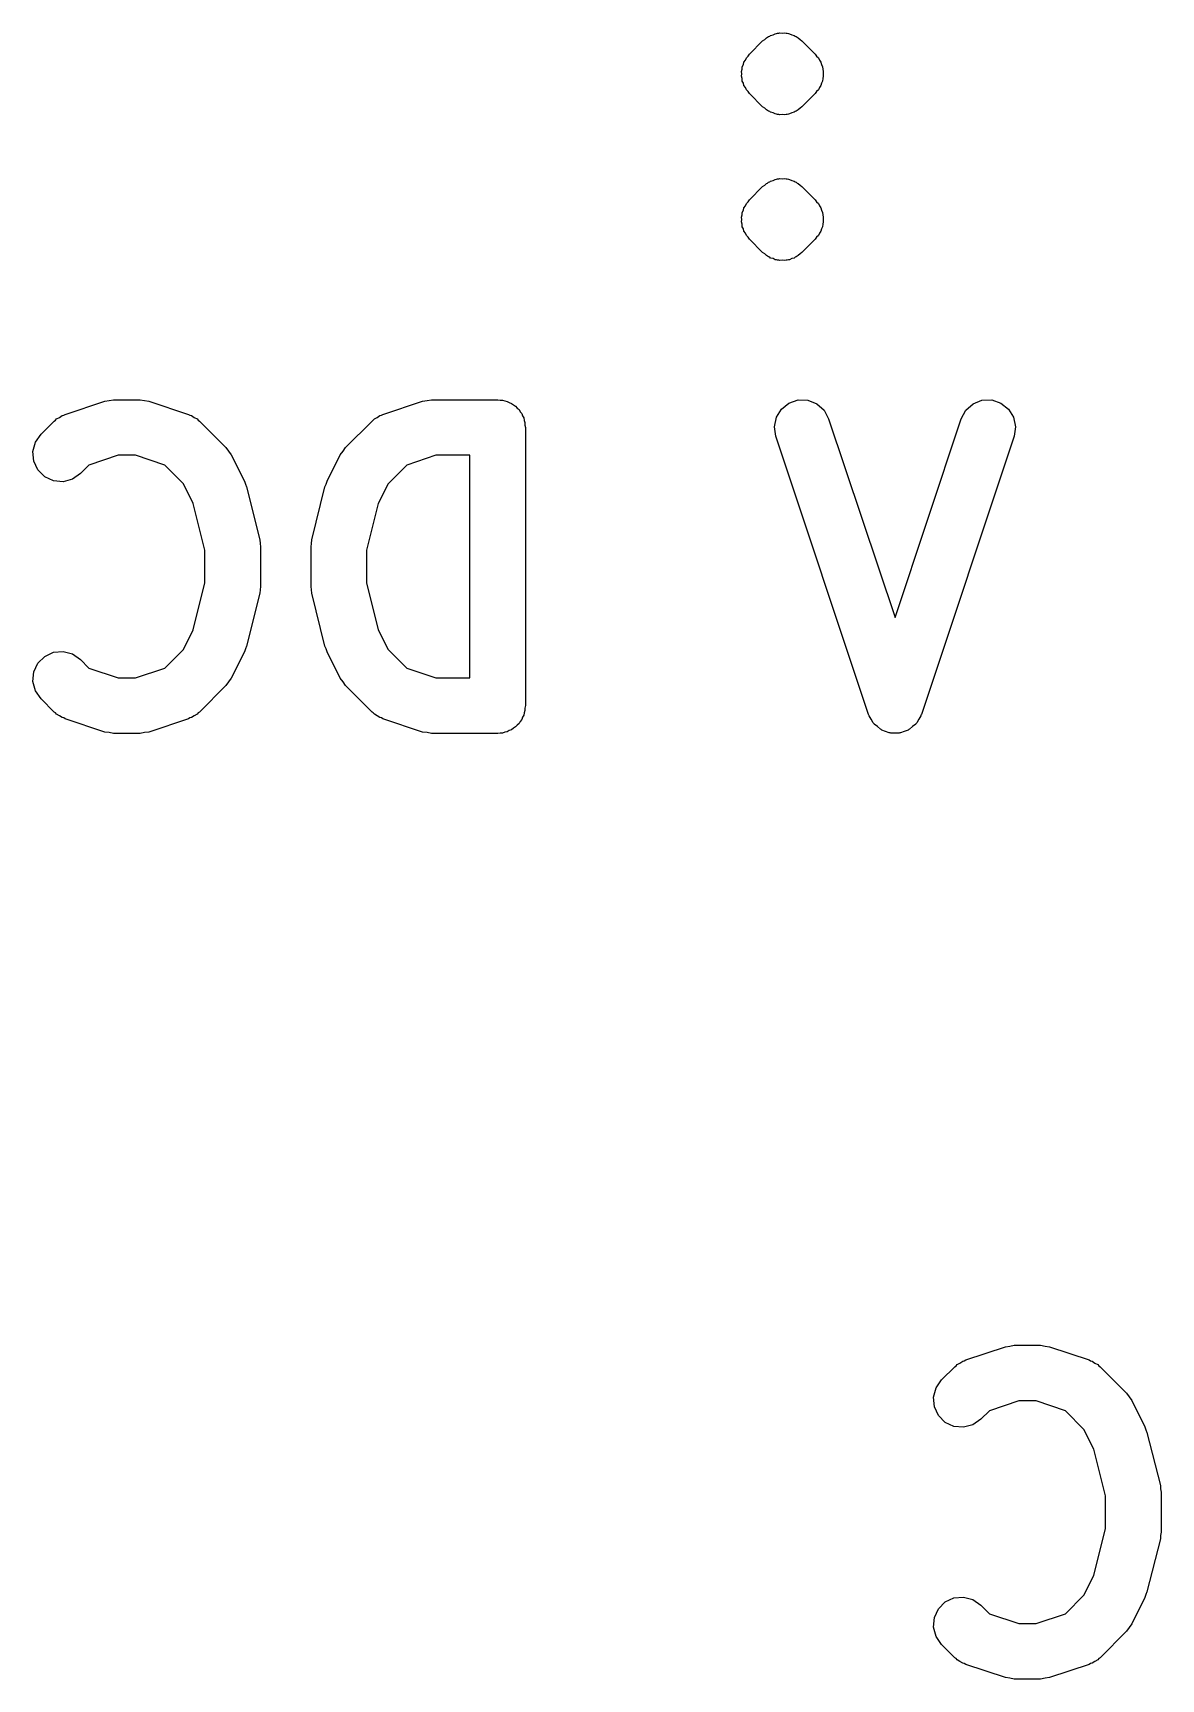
# Model space of a CAD drawing. Extents: x 92.1 to 192.1, y -135.1 to -45.9.
# Drawn here: x 155.78 to 161.86, y -80.65 to -71.78 of the extents above; entities that cross this region are included whole.
import ezdxf

# ---------------------------------------------------------------- set-up
doc = ezdxf.new("R2010")
doc.units = 0
doc.header["$MEASUREMENT"] = 0
doc.layers.add('BLACK', color=7, linetype='CONTINUOUS')

msp = doc.modelspace()

# ---------------------------------------------------------------- linework, layer by layer
at = {"layer": 'BLACK', "linetype": 'CONTINUOUS'}
for p, q in [((159.644, -71.8904), (159.715, -71.8189)), ((159.715, -71.8189), (159.726, -71.8114)), ((159.726, -71.8114), (159.735, -71.8021)), ((159.735, -71.8021), (159.741, -71.7993)), ((159.741, -71.7993), (159.746, -71.7951)), ((159.746, -71.7951), (159.753, -71.7928)), ((159.753, -71.7928), (159.758, -71.7891)), ((159.758, -71.7891), (159.771, -71.7857)), ((159.771, -71.7857), (159.783, -71.7801)), ((159.783, -71.7801), (159.789, -71.7795)), ((159.789, -71.7795), (159.795, -71.7773)), ((159.795, -71.7773), (159.802, -71.7773)), ((159.802, -71.7773), (159.808, -71.7756)), ((159.808, -71.7756), (159.821, -71.7767)), ((159.821, -71.7767), (159.835, -71.7756)), ((159.835, -71.7756), (159.841, -71.7773)), ((159.841, -71.7773), (159.847, -71.7773)), ((159.847, -71.7773), (159.854, -71.7795)), ((159.854, -71.7795), (159.86, -71.7801)), ((159.86, -71.7801), (159.872, -71.7857)), ((159.872, -71.7857), (159.885, -71.7891)), ((159.885, -71.7891), (159.89, -71.7928)), ((159.89, -71.7928), (159.896, -71.7951)), ((159.896, -71.7951), (159.901, -71.7993)), ((159.901, -71.7993), (159.907, -71.8021)), ((159.907, -71.8021), (159.917, -71.8114)), ((159.917, -71.8114), (159.927, -71.8189)), ((159.927, -71.8189), (159.999, -71.8904)), ((159.622, -71.9223), (159.627, -71.9104)), ((159.627, -71.9104), (159.636, -71.9011)), ((159.636, -71.9011), (159.644, -71.8904)), ((159.999, -71.8904), (160.006, -71.9011)), ((160.006, -71.9011), (160.016, -71.9104)), ((160.016, -71.9104), (160.021, -71.9223)), ((159.601, -71.9834), (159.604, -71.9707)), ((159.602, -71.9964), (159.601, -71.9834)), ((159.601, -72.0095), (159.602, -71.9964)), ((159.604, -71.9707), (159.605, -71.9576)), ((159.605, -71.9576), (159.611, -71.9457)), ((159.611, -71.9457), (159.614, -71.933)), ((159.614, -71.933), (159.622, -71.9223)), ((160.021, -71.9223), (160.029, -71.933)), ((160.029, -71.933), (160.032, -71.9457)), ((160.032, -71.9457), (160.038, -71.9576)), ((160.038, -71.9576), (160.039, -71.9707)), ((160.039, -71.9707), (160.042, -71.9834)), ((160.042, -71.9834), (160.041, -71.9964)), ((160.041, -71.9964), (160.042, -72.0095)), ((159.604, -72.0222), (159.601, -72.0095)), ((159.605, -72.0353), (159.604, -72.0222)), ((159.611, -72.0471), (159.605, -72.0353)), ((159.614, -72.0598), (159.611, -72.0471)), ((159.622, -72.0706), (159.614, -72.0598)), ((159.627, -72.0825), (159.622, -72.0706)), ((159.636, -72.0917), (159.627, -72.0825)), ((160.016, -72.0825), (160.006, -72.0917)), ((160.021, -72.0706), (160.016, -72.0825)), ((160.029, -72.0598), (160.021, -72.0706)), ((160.032, -72.0471), (160.029, -72.0598)), ((160.038, -72.0352), (160.032, -72.0471)), ((160.039, -72.0222), (160.038, -72.0352)), ((160.042, -72.0095), (160.039, -72.0222)), ((159.644, -72.1025), (159.636, -72.0917)), ((159.715, -72.1739), (159.644, -72.1025)), ((159.726, -72.1814), (159.715, -72.1739)), ((159.927, -72.1739), (159.917, -72.1815)), ((159.999, -72.1025), (159.927, -72.1739)), ((160.006, -72.0917), (159.999, -72.1025)), ((159.735, -72.1907), (159.726, -72.1814)), ((159.741, -72.1935), (159.735, -72.1907)), ((159.746, -72.1978), (159.741, -72.1935)), ((159.753, -72.2), (159.746, -72.1978)), ((159.758, -72.2038), (159.753, -72.2)), ((159.771, -72.2072), (159.758, -72.2038)), ((159.783, -72.2127), (159.771, -72.2072)), ((159.789, -72.2133), (159.783, -72.2127)), ((159.795, -72.2156), (159.789, -72.2133)), ((159.802, -72.2156), (159.795, -72.2156)), ((159.808, -72.2173), (159.802, -72.2156)), ((159.821, -72.2161), (159.808, -72.2173)), ((159.835, -72.2173), (159.821, -72.2161)), ((159.841, -72.2156), (159.835, -72.2173)), ((159.847, -72.2156), (159.841, -72.2156)), ((159.854, -72.2133), (159.847, -72.2156)), ((159.86, -72.2127), (159.854, -72.2133)), ((159.872, -72.2072), (159.86, -72.2127)), ((159.885, -72.2038), (159.872, -72.2072)), ((159.89, -72.2), (159.885, -72.2038)), ((159.896, -72.1978), (159.89, -72.2)), ((159.901, -72.1935), (159.896, -72.1978)), ((159.907, -72.1907), (159.901, -72.1935)), ((159.917, -72.1815), (159.907, -72.1907)), ((159.644, -72.6761), (159.715, -72.6046)), ((159.715, -72.6046), (159.726, -72.5971)), ((159.726, -72.5971), (159.735, -72.5878)), ((159.735, -72.5878), (159.741, -72.5851)), ((159.741, -72.5851), (159.746, -72.5808)), ((159.746, -72.5808), (159.753, -72.5786)), ((159.753, -72.5786), (159.758, -72.5748)), ((159.758, -72.5748), (159.771, -72.5714)), ((159.771, -72.5714), (159.783, -72.5658)), ((159.783, -72.5658), (159.789, -72.5652)), ((159.789, -72.5652), (159.795, -72.563)), ((159.795, -72.563), (159.802, -72.563)), ((159.802, -72.563), (159.808, -72.5613)), ((159.808, -72.5613), (159.821, -72.5624)), ((159.821, -72.5624), (159.835, -72.5613)), ((159.835, -72.5613), (159.841, -72.563)), ((159.841, -72.563), (159.847, -72.563)), ((159.847, -72.563), (159.854, -72.5652)), ((159.854, -72.5652), (159.86, -72.5658)), ((159.86, -72.5658), (159.872, -72.5714)), ((159.872, -72.5714), (159.885, -72.5748)), ((159.885, -72.5748), (159.89, -72.5786)), ((159.89, -72.5786), (159.896, -72.5808)), ((159.896, -72.5808), (159.901, -72.5851)), ((159.901, -72.5851), (159.907, -72.5878)), ((159.907, -72.5878), (159.917, -72.5971)), ((159.917, -72.5971), (159.927, -72.6046)), ((159.927, -72.6046), (159.999, -72.6761)), ((159.614, -72.7187), (159.622, -72.708)), ((159.622, -72.708), (159.627, -72.6961)), ((159.627, -72.6961), (159.636, -72.6868)), ((159.636, -72.6868), (159.644, -72.6761)), ((159.999, -72.6761), (160.006, -72.6868)), ((160.006, -72.6868), (160.016, -72.6961)), ((160.016, -72.6961), (160.021, -72.708)), ((160.021, -72.708), (160.029, -72.7187)), ((159.601, -72.7691), (159.604, -72.7564)), ((159.602, -72.7821), (159.601, -72.7691)), ((159.601, -72.7952), (159.602, -72.7821)), ((159.604, -72.8079), (159.601, -72.7952)), ((159.604, -72.7564), (159.605, -72.7433)), ((159.605, -72.7433), (159.611, -72.7314)), ((159.611, -72.7314), (159.614, -72.7187)), ((160.029, -72.7187), (160.032, -72.7314)), ((160.032, -72.7314), (160.038, -72.7433)), ((160.038, -72.7433), (160.039, -72.7564)), ((160.039, -72.7564), (160.042, -72.7691)), ((160.042, -72.7952), (160.039, -72.8079)), ((160.042, -72.7691), (160.041, -72.7821)), ((160.041, -72.7821), (160.042, -72.7952)), ((159.605, -72.821), (159.604, -72.8079)), ((159.611, -72.8329), (159.605, -72.821)), ((159.614, -72.8455), (159.611, -72.8329)), ((159.622, -72.8563), (159.614, -72.8455)), ((159.627, -72.8682), (159.622, -72.8563)), ((159.636, -72.8775), (159.627, -72.8682)), ((159.644, -72.8882), (159.636, -72.8775)), ((159.715, -72.9596), (159.644, -72.8882)), ((159.999, -72.8882), (159.927, -72.9596)), ((160.006, -72.8775), (159.999, -72.8882)), ((160.016, -72.8682), (160.006, -72.8775)), ((160.021, -72.8563), (160.016, -72.8682)), ((160.029, -72.8455), (160.021, -72.8563)), ((160.032, -72.8329), (160.029, -72.8455)), ((160.038, -72.821), (160.032, -72.8329)), ((160.039, -72.8079), (160.038, -72.821)), ((159.726, -72.9672), (159.715, -72.9596)), ((159.735, -72.9764), (159.726, -72.9672)), ((159.741, -72.9792), (159.735, -72.9764)), ((159.907, -72.9764), (159.901, -72.9792)), ((159.917, -72.9672), (159.907, -72.9764)), ((159.927, -72.9596), (159.917, -72.9672)), ((159.746, -72.9835), (159.741, -72.9792)), ((159.753, -72.9857), (159.746, -72.9835)), ((159.758, -72.9895), (159.753, -72.9857)), ((159.771, -72.9929), (159.758, -72.9895)), ((159.783, -72.9985), (159.771, -72.9929)), ((159.789, -72.999), (159.783, -72.9985)), ((159.795, -73.0013), (159.789, -72.999)), ((159.802, -73.0013), (159.795, -73.0013)), ((159.808, -73.003), (159.802, -73.0013)), ((159.821, -73.0019), (159.808, -73.003)), ((159.835, -73.003), (159.821, -73.0019)), ((159.841, -73.0013), (159.835, -73.003)), ((159.847, -73.0013), (159.841, -73.0013)), ((159.854, -72.999), (159.847, -73.0013)), ((159.86, -72.9985), (159.854, -72.999)), ((159.872, -72.9929), (159.86, -72.9985)), ((159.885, -72.9895), (159.872, -72.9929)), ((159.89, -72.9857), (159.885, -72.9895)), ((159.896, -72.9835), (159.89, -72.9857)), ((159.901, -72.9792), (159.896, -72.9835)), ((155.953, -73.8327), (156.167, -73.7613)), ((156.167, -73.7613), (156.191, -73.7577)), ((156.191, -73.7577), (156.214, -73.7536)), ((156.214, -73.7536), (156.357, -73.7536)), ((156.357, -73.7536), (156.381, -73.7577)), ((156.381, -73.7577), (156.405, -73.7613)), ((156.405, -73.7613), (156.619, -73.8327)), ((157.667, -73.8327), (157.881, -73.7613)), ((157.881, -73.7613), (157.905, -73.7577)), ((157.905, -73.7577), (157.929, -73.7536)), ((157.929, -73.7536), (158.286, -73.7536)), ((158.286, -73.7536), (158.299, -73.7558)), ((158.299, -73.7558), (158.312, -73.7558)), ((158.312, -73.7558), (158.324, -73.7603)), ((158.324, -73.7603), (158.337, -73.7626)), ((158.337, -73.7626), (158.348, -73.7692)), ((158.348, -73.7692), (158.361, -73.7737)), ((158.361, -73.7737), (158.371, -73.7821)), ((159.816, -73.8041), (159.857, -73.7717)), ((159.857, -73.7717), (159.907, -73.7552)), ((159.907, -73.7552), (159.959, -73.7566)), ((159.959, -73.7566), (160.007, -73.7758)), ((160.007, -73.7758), (160.046, -73.8103)), ((160.811, -73.8103), (160.85, -73.7758)), ((160.85, -73.7758), (160.898, -73.7566)), ((160.898, -73.7566), (160.951, -73.7552)), ((160.951, -73.7552), (161, -73.7717)), ((161, -73.7717), (161.041, -73.8041)), ((155.894, -73.8689), (155.901, -73.864)), ((155.901, -73.864), (155.907, -73.8575)), ((155.907, -73.8575), (155.922, -73.8491)), ((155.922, -73.8491), (155.937, -73.8391)), ((155.937, -73.8391), (155.945, -73.8368)), ((155.945, -73.8368), (155.953, -73.8327)), ((156.619, -73.8327), (156.626, -73.8368)), ((156.626, -73.8368), (156.635, -73.8391)), ((156.635, -73.8391), (156.649, -73.8491)), ((156.649, -73.8491), (156.665, -73.8575)), ((156.665, -73.8575), (156.67, -73.864)), ((156.67, -73.864), (156.677, -73.8689)), ((157.608, -73.8689), (157.615, -73.864)), ((157.615, -73.864), (157.621, -73.8575)), ((157.621, -73.8575), (157.636, -73.8491)), ((157.636, -73.8491), (157.651, -73.8391)), ((157.651, -73.8391), (157.659, -73.8368)), ((157.659, -73.8368), (157.667, -73.8327)), ((158.371, -73.7821), (158.382, -73.7887)), ((158.382, -73.7887), (158.391, -73.7987)), ((158.391, -73.7987), (158.401, -73.8072)), ((158.401, -73.8072), (158.407, -73.8185)), ((158.407, -73.8185), (158.416, -73.8286)), ((158.416, -73.8286), (158.42, -73.8409)), ((158.42, -73.8409), (158.427, -73.8523)), ((158.427, -73.8523), (158.429, -73.8652)), ((159.779, -73.8995), (159.789, -73.8484)), ((159.789, -73.8484), (159.816, -73.8041)), ((160.046, -73.8103), (160.071, -73.8561)), ((160.071, -73.8561), (160.429, -74.9292)), ((160.429, -74.9292), (160.786, -73.8561)), ((160.786, -73.8561), (160.811, -73.8103)), ((161.041, -73.8041), (161.068, -73.8484)), ((161.068, -73.8484), (161.079, -73.8995)), ((155.793, -73.983), (155.823, -73.9404)), ((155.823, -73.9404), (155.894, -73.8689)), ((156.677, -73.8689), (156.82, -74.0118)), ((157.465, -74.0118), (157.608, -73.8689)), ((158.429, -73.8652), (158.433, -73.8775)), ((158.433, -73.8775), (158.433, -73.8906)), ((158.433, -73.8906), (158.436, -73.9036)), ((158.436, -73.9036), (158.436, -75.4036)), ((159.786, -73.951), (159.779, -73.8995)), ((160.286, -75.451), (159.786, -73.951)), ((161.071, -73.951), (160.571, -75.451)), ((161.079, -73.8995), (161.071, -73.951)), ((155.779, -74.0334), (155.793, -73.983)), ((155.784, -74.0853), (155.779, -74.0334)), ((156.82, -74.0118), (156.834, -74.0315)), ((156.834, -74.0315), (156.848, -74.0508)), ((157.437, -74.0508), (157.452, -74.0315)), ((157.452, -74.0315), (157.465, -74.0118)), ((155.806, -74.1325), (155.784, -74.0853)), ((156.081, -74.1061), (156.035, -74.1525)), ((156.239, -74.0536), (156.081, -74.1061)), ((156.333, -74.0536), (156.239, -74.0536)), ((156.49, -74.1061), (156.333, -74.0536)), ((156.591, -74.2067), (156.49, -74.1061)), ((156.848, -74.0508), (156.92, -74.1936)), ((157.366, -74.1936), (157.437, -74.0508)), ((157.795, -74.1061), (157.695, -74.2067)), ((157.953, -74.0536), (157.795, -74.1061)), ((158.136, -74.0536), (157.953, -74.0536)), ((158.136, -75.2536), (158.136, -74.0536)), ((155.843, -74.1693), (155.806, -74.1325)), ((155.89, -74.1913), (155.843, -74.1693)), ((155.942, -74.1959), (155.89, -74.1913)), ((155.992, -74.1824), (155.942, -74.1959)), ((156.035, -74.1525), (155.992, -74.1824)), ((156.644, -74.3131), (156.591, -74.2067)), ((156.92, -74.1936), (156.925, -74.2094)), ((156.925, -74.2094), (156.931, -74.2243)), ((157.354, -74.2243), (157.361, -74.2094)), ((157.361, -74.2094), (157.366, -74.1936)), ((157.695, -74.2067), (157.642, -74.3131)), ((156.931, -74.2243), (157.003, -74.51)), ((157.283, -74.51), (157.354, -74.2243)), ((156.707, -74.5649), (156.644, -74.3131)), ((157.642, -74.3131), (157.579, -74.5649)), ((156.707, -74.7422), (156.707, -74.5649)), ((157.003, -74.51), (157.004, -74.5284)), ((157.004, -74.5284), (157.007, -74.5464)), ((157.007, -74.5464), (157.007, -74.7607)), ((157.279, -74.5464), (157.282, -74.5284)), ((157.279, -74.7607), (157.279, -74.5464)), ((157.282, -74.5284), (157.283, -74.51)), ((157.579, -74.5649), (157.579, -74.7422)), ((156.644, -74.9941), (156.707, -74.7422)), ((157.579, -74.7422), (157.642, -74.9941)), ((157.003, -74.7971), (156.931, -75.0828)), ((157.004, -74.7788), (157.003, -74.7971)), ((157.007, -74.7607), (157.004, -74.7788)), ((157.282, -74.7788), (157.279, -74.7607)), ((157.283, -74.7971), (157.282, -74.7788)), ((157.354, -75.0828), (157.283, -74.7971)), ((156.591, -75.1004), (156.644, -74.9941)), ((157.642, -74.9941), (157.695, -75.1004)), ((156.49, -75.201), (156.591, -75.1004)), ((156.925, -75.0978), (156.92, -75.1135)), ((156.931, -75.0828), (156.925, -75.0978)), ((157.361, -75.0978), (157.354, -75.0828)), ((157.366, -75.1135), (157.361, -75.0978)), ((157.695, -75.1004), (157.795, -75.201)), ((155.784, -75.2219), (155.806, -75.1747)), ((155.806, -75.1747), (155.843, -75.1378)), ((155.843, -75.1378), (155.89, -75.1158)), ((155.89, -75.1158), (155.942, -75.1113)), ((155.942, -75.1113), (155.992, -75.1248)), ((155.992, -75.1248), (156.035, -75.1546)), ((156.035, -75.1546), (156.081, -75.201)), ((156.92, -75.1135), (156.848, -75.2564)), ((157.437, -75.2564), (157.366, -75.1135)), ((155.779, -75.2738), (155.784, -75.2219)), ((155.793, -75.3241), (155.779, -75.2738)), ((156.081, -75.201), (156.239, -75.2536)), ((156.239, -75.2536), (156.333, -75.2536)), ((156.333, -75.2536), (156.49, -75.201)), ((156.834, -75.2757), (156.82, -75.2954)), ((156.848, -75.2564), (156.834, -75.2757)), ((157.452, -75.2757), (157.437, -75.2564)), ((157.465, -75.2954), (157.452, -75.2757)), ((157.795, -75.201), (157.953, -75.2536)), ((157.953, -75.2536), (158.136, -75.2536)), ((155.823, -75.3668), (155.793, -75.3241)), ((155.894, -75.4382), (155.823, -75.3668)), ((156.82, -75.2954), (156.677, -75.4382)), ((157.608, -75.4382), (157.465, -75.2954)), ((155.901, -75.4432), (155.894, -75.4382)), ((155.907, -75.4496), (155.901, -75.4432)), ((155.922, -75.458), (155.907, -75.4496)), ((155.937, -75.4681), (155.922, -75.458)), ((156.649, -75.458), (156.635, -75.4681)), ((156.665, -75.4496), (156.649, -75.458)), ((156.67, -75.4432), (156.665, -75.4496)), ((156.677, -75.4382), (156.67, -75.4432)), ((157.615, -75.4432), (157.608, -75.4382)), ((157.621, -75.4496), (157.615, -75.4432)), ((157.636, -75.458), (157.621, -75.4496)), ((157.651, -75.4681), (157.636, -75.458)), ((158.427, -75.4549), (158.42, -75.4662)), ((158.429, -75.4419), (158.427, -75.4549)), ((158.433, -75.4296), (158.429, -75.4419)), ((158.436, -75.4036), (158.433, -75.4165)), ((158.433, -75.4165), (158.433, -75.4296)), ((160.288, -75.4546), (160.286, -75.451)), ((160.289, -75.4587), (160.288, -75.4546)), ((160.301, -75.4775), (160.289, -75.4587)), ((160.568, -75.4587), (160.557, -75.4775)), ((160.569, -75.4546), (160.568, -75.4587)), ((160.571, -75.451), (160.569, -75.4546)), ((155.945, -75.4703), (155.937, -75.4681)), ((155.953, -75.4744), (155.945, -75.4703)), ((156.167, -75.5459), (155.953, -75.4744)), ((156.191, -75.5494), (156.167, -75.5459)), ((156.214, -75.5536), (156.191, -75.5494)), ((156.381, -75.5494), (156.357, -75.5536)), ((156.405, -75.5459), (156.381, -75.5494)), ((156.619, -75.4744), (156.405, -75.5459)), ((156.626, -75.4703), (156.619, -75.4744)), ((156.635, -75.4681), (156.626, -75.4703)), ((157.659, -75.4703), (157.651, -75.4681)), ((157.667, -75.4744), (157.659, -75.4703)), ((157.881, -75.5459), (157.667, -75.4744)), ((157.905, -75.5494), (157.881, -75.5459)), ((157.929, -75.5536), (157.905, -75.5494)), ((158.299, -75.5513), (158.286, -75.5536)), ((158.312, -75.5513), (158.299, -75.5513)), ((158.324, -75.5468), (158.312, -75.5513)), ((158.337, -75.5445), (158.324, -75.5468)), ((158.348, -75.538), (158.337, -75.5445)), ((158.361, -75.5335), (158.348, -75.538)), ((158.371, -75.525), (158.361, -75.5335)), ((158.382, -75.5185), (158.371, -75.525)), ((158.391, -75.5084), (158.382, -75.5185)), ((158.401, -75.5), (158.391, -75.5084)), ((158.407, -75.4886), (158.401, -75.5)), ((158.416, -75.4786), (158.407, -75.4886)), ((158.42, -75.4662), (158.416, -75.4786)), ((160.311, -75.4968), (160.301, -75.4775)), ((160.314, -75.4996), (160.311, -75.4968)), ((160.316, -75.5031), (160.314, -75.4996)), ((160.334, -75.5168), (160.316, -75.5031)), ((160.35, -75.5314), (160.334, -75.5168)), ((160.354, -75.5329), (160.35, -75.5314)), ((160.357, -75.5355), (160.354, -75.5329)), ((160.378, -75.5424), (160.357, -75.5355)), ((160.398, -75.5505), (160.378, -75.5424)), ((160.403, -75.5506), (160.398, -75.5505)), ((160.407, -75.5519), (160.403, -75.5506)), ((160.429, -75.5513), (160.407, -75.5519)), ((160.451, -75.5519), (160.429, -75.5513)), ((160.455, -75.5506), (160.451, -75.5519)), ((160.459, -75.5505), (160.455, -75.5506)), ((160.479, -75.5424), (160.459, -75.5505)), ((160.5, -75.5355), (160.479, -75.5424)), ((160.503, -75.5329), (160.5, -75.5355)), ((160.507, -75.5314), (160.503, -75.5329)), ((160.524, -75.5168), (160.507, -75.5314)), ((160.541, -75.5031), (160.524, -75.5168)), ((160.543, -75.4996), (160.541, -75.5031)), ((160.546, -75.4968), (160.543, -75.4996)), ((160.557, -75.4775), (160.546, -75.4968)), ((156.357, -75.5536), (156.214, -75.5536)), ((158.286, -75.5536), (157.929, -75.5536)), ((160.81, -78.9327), (161.024, -78.8613)), ((161.024, -78.8613), (161.048, -78.8577)), ((161.048, -78.8577), (161.071, -78.8536)), ((161.071, -78.8536), (161.214, -78.8536)), ((161.214, -78.8536), (161.238, -78.8577)), ((161.238, -78.8577), (161.262, -78.8613)), ((161.262, -78.8613), (161.476, -78.9327)), ((160.68, -79.0404), (160.751, -78.9689)), ((160.751, -78.9689), (160.758, -78.964)), ((160.758, -78.964), (160.764, -78.9575)), ((160.764, -78.9575), (160.779, -78.9491)), ((160.779, -78.9491), (160.794, -78.9391)), ((160.794, -78.9391), (160.802, -78.9368)), ((160.802, -78.9368), (160.81, -78.9327)), ((161.476, -78.9327), (161.484, -78.9368)), ((161.484, -78.9368), (161.492, -78.9391)), ((161.492, -78.9391), (161.506, -78.9491)), ((161.506, -78.9491), (161.522, -78.9575)), ((161.522, -78.9575), (161.528, -78.964)), ((161.528, -78.964), (161.535, -78.9689)), ((161.535, -78.9689), (161.677, -79.1118)), ((160.636, -79.1334), (160.65, -79.083)), ((160.65, -79.083), (160.68, -79.0404)), ((160.641, -79.1853), (160.636, -79.1334)), ((160.663, -79.2325), (160.641, -79.1853)), ((161.096, -79.1536), (160.938, -79.2061)), ((161.19, -79.1536), (161.096, -79.1536)), ((161.348, -79.2061), (161.19, -79.1536)), ((161.677, -79.1118), (161.691, -79.1315)), ((161.691, -79.1315), (161.706, -79.1508)), ((161.706, -79.1508), (161.777, -79.2936)), ((160.7, -79.2693), (160.663, -79.2325)), ((160.747, -79.2913), (160.7, -79.2693)), ((160.892, -79.2525), (160.849, -79.2824)), ((160.938, -79.2061), (160.892, -79.2525)), ((161.448, -79.3067), (161.348, -79.2061)), ((160.799, -79.2959), (160.747, -79.2913)), ((160.849, -79.2824), (160.799, -79.2959)), ((161.501, -79.4131), (161.448, -79.3067)), ((161.777, -79.2936), (161.782, -79.3094)), ((161.782, -79.3094), (161.788, -79.3243)), ((161.788, -79.3243), (161.86, -79.61)), ((161.564, -79.6649), (161.501, -79.4131)), ((161.86, -79.61), (161.861, -79.6284)), ((161.861, -79.6284), (161.864, -79.6464)), ((161.564, -79.8422), (161.564, -79.6649)), ((161.864, -79.6464), (161.864, -79.8607)), ((161.501, -80.0941), (161.564, -79.8422)), ((161.86, -79.8971), (161.788, -80.1828)), ((161.861, -79.8788), (161.86, -79.8971)), ((161.864, -79.8607), (161.861, -79.8788)), ((161.448, -80.2004), (161.501, -80.0941)), ((160.663, -80.2747), (160.7, -80.2378)), ((160.7, -80.2378), (160.747, -80.2158)), ((160.747, -80.2158), (160.799, -80.2113)), ((160.799, -80.2113), (160.849, -80.2248)), ((160.849, -80.2248), (160.892, -80.2546)), ((160.892, -80.2546), (160.938, -80.301)), ((161.348, -80.301), (161.448, -80.2004)), ((161.777, -80.2135), (161.706, -80.3564)), ((161.782, -80.1978), (161.777, -80.2135)), ((161.788, -80.1828), (161.782, -80.1978)), ((160.636, -80.3738), (160.641, -80.3219)), ((160.641, -80.3219), (160.663, -80.2747)), ((160.938, -80.301), (161.096, -80.3536)), ((161.19, -80.3536), (161.348, -80.301)), ((160.65, -80.4241), (160.636, -80.3738)), ((160.68, -80.4668), (160.65, -80.4241)), ((161.096, -80.3536), (161.19, -80.3536)), ((161.677, -80.3954), (161.535, -80.5382)), ((161.691, -80.3757), (161.677, -80.3954)), ((161.706, -80.3564), (161.691, -80.3757)), ((160.751, -80.5382), (160.68, -80.4668)), ((160.758, -80.5432), (160.751, -80.5382)), ((160.764, -80.5496), (160.758, -80.5432)), ((160.779, -80.558), (160.764, -80.5496)), ((160.794, -80.5681), (160.779, -80.558)), ((160.802, -80.5703), (160.794, -80.5681)), ((160.81, -80.5744), (160.802, -80.5703)), ((161.024, -80.6459), (160.81, -80.5744)), ((161.476, -80.5744), (161.262, -80.6459)), ((161.484, -80.5703), (161.476, -80.5744)), ((161.492, -80.5681), (161.484, -80.5703)), ((161.506, -80.558), (161.492, -80.5681)), ((161.522, -80.5496), (161.506, -80.558)), ((161.528, -80.5432), (161.522, -80.5496)), ((161.535, -80.5382), (161.528, -80.5432)), ((161.048, -80.6494), (161.024, -80.6459)), ((161.071, -80.6536), (161.048, -80.6494)), ((161.214, -80.6536), (161.071, -80.6536)), ((161.238, -80.6494), (161.214, -80.6536)), ((161.262, -80.6459), (161.238, -80.6494))]:
    msp.add_line(p, q, dxfattribs=at)

doc.saveas('drawing.dxf')
